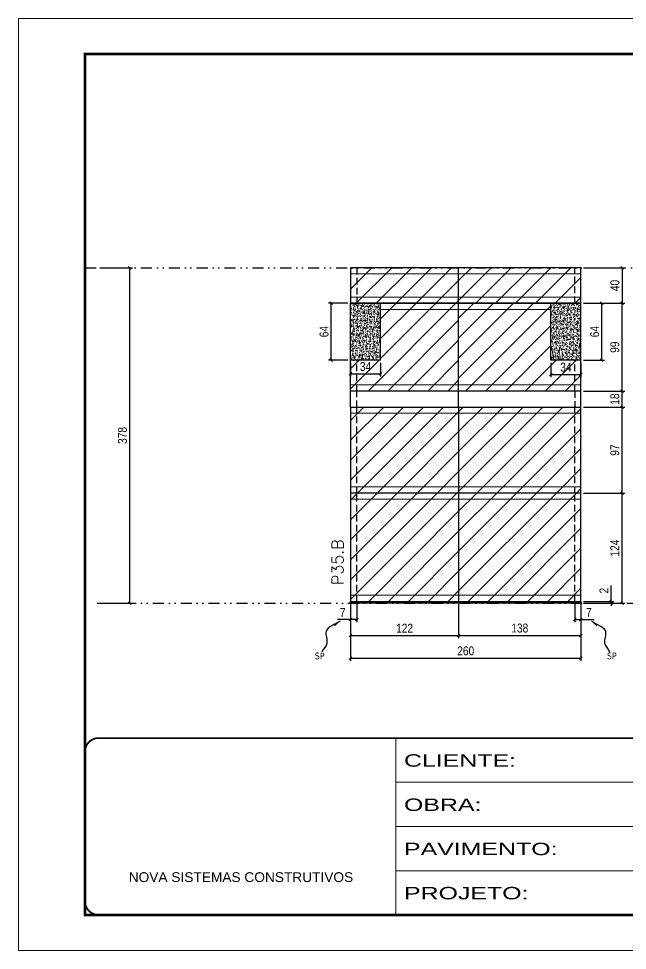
# Model space of a CAD drawing. Extents: x 2949 to 9203, y -16089 to 12527.
# Drawn here: x 7704 to 8391, y -6900 to -5850 of the extents above; entities that cross this region are included whole.
import ezdxf

# ---------------------------------------------------------------- set-up
doc = ezdxf.new("R2010")
doc.units = 0
for name, pattern in [('CONTINUO', [0]), ('DASHED', [0.75, 0.5, -0.25]), ('DIVIDE2', [0.625, 0.25, -0.125, 0, -0.125, 0, -0.125]), ('HIDDEN', [0.375, 0.25, -0.125])]:
    doc.linetypes.add(name, pattern=pattern)
for name, color, linetype in [('COTA', 241, 'Continuous'), ('Nível', 160, 'Continuous'), ('Painéis', 200, 'Continuous'), ('Sarrafo de Pressão', 42, 'HIDDEN'), ('texto', 7, 'Continuous')]:
    doc.layers.add(name, color=color, linetype=linetype)
for name, color, linetype, lineweight in [('Folhas', 255, 'Continuous', 9), ('Hachura', 251, 'Continuous', 9), ('Sarr 2.2x7', 40, 'Continuous', 9), ('SARRAFO DE PRESSAO', 251, 'DASHED', 9), ('Texto Seção', 7, 'Continuous', 15)]:
    doc.layers.add(name, color=color, linetype=linetype, lineweight=lineweight)
doc.styles.add('ARIAL', font='arial.ttf')
doc.styles.add('COTA TECNICA', font='techl___.ttf', dxfattribs={"height": 10})
doc.styles.add('COTA TECNICA-50', font='techl___.ttf', dxfattribs={"height": 10})
doc.styles.add('REGUA-120', font='ROMANS.shx', dxfattribs={"height": 15})
doc.styles.get("Standard").update_dxf_attribs({"font": 'arial.ttf'})
doc.styles.add('Tecnologia', font='')
doc.styles.get('Tecnologia').set_extended_font_data('Forgotten Futurist')
doc.dimstyles.new('COTA PAINEL-50', dxfattribs={"dimtxt": 10, "dimasz": 3, "dimexe": 3, "dimexo": 3, "dimgap": 3, "dimtad": 1, "dimdec": 1, "dimzin": 12, "dimdsep": 46, "dimtxsty": 'COTA TECNICA-50', "dimblk1": 'OBLIQUE', "dimblk2": 'OBLIQUE', "dimsah": 1, "dimcen": 0.9, "dimclrd": 4, "dimclre": 4, "dimclrt": 240, "dimadec": 1, "dimazin": 3, "dimtfac": 1, "dimtdec": 1, "dimtmove": 0, "dimatfit": 3, "dimfxl": 1, "dimtolj": 1, "dimtzin": 12, "dimarcsym": 0})
doc.dimstyles.new('PAINEL', dxfattribs={"dimtxt": 10, "dimasz": 3, "dimexe": 3, "dimexo": 3, "dimgap": 3, "dimtad": 1, "dimdec": 1, "dimzin": 12, "dimdsep": 46, "dimtxsty": 'COTA TECNICA', "dimblk1": 'OBLIQUE', "dimblk2": 'OBLIQUE', "dimsah": 1, "dimcen": 0.9, "dimclrd": 4, "dimclre": 4, "dimclrt": 240, "dimadec": 1, "dimazin": 3, "dimtfac": 1, "dimtdec": 1, "dimtmove": 0, "dimatfit": 3, "dimfxl": 1, "dimtolj": 1, "dimtzin": 12, "dimarcsym": 0})
doc.dimstyles.get("Standard").update_dxf_attribs({"dimtxt": 0.18, "dimasz": 0.18, "dimexe": 0.18, "dimexo": 0.0625, "dimgap": 0.09, "dimtad": 0, "dimtih": 1, "dimtoh": 1, "dimdec": 4, "dimzin": 0, "dimdsep": 46, "dimtxsty": 'Standard', "dimcen": 0.09, "dimadec": 0, "dimazin": 0, "dimtfac": 1, "dimtdec": 4, "dimtofl": 0, "dimtmove": 0, "dimatfit": 3, "dimfxl": 1, "dimtolj": 1, "dimtzin": 0, "dimarcsym": 0})
pattern_1 = [(45, (-121316.967, -34199.222), (-11.2253202, 11.2253202), [])]
pattern_2 = [(50, (833.2493, -2883.194), (5.46554, -0.4781726), [0.5715, -6.2865]), (355, (833.2493, -2883.194), (-1.0573026, 5.7317054), [0.4572, -5.0292175]), (100.451445, (833.705, -2883.234), (4.4082374, 5.2535326), [0.4857003, -5.3427073]), (46.1842, (833.249, -2881.67), (8.132371, -1.26127), [0.85725, -9.42975]), (96.63556, (833.927, -2881.775), (7.122124, 7.422784), [0.728551, -8.014068]), (351.18415, (833.249, -2881.67), (7.122124, 7.422784), [0.685799, -7.543792]), (21, (834.0113, -2882.051), (4.5484317, -3.067956), [0.5715, -6.2865]), (326, (834.0113, -2882.051), (1.854061, 5.525639), [0.4572, -5.0292]), (71.451445, (834.3904, -2882.307), (6.4024926, 2.457683), [0.4857003, -5.342698]), (37.5, (833.2493, -2883.1941), (0.0926581, 2.53665117), [0, -4.96824, 0, -5.1054, 0, -5.04825]), (7.5, (833.2493, -2883.194), (2.0045899, 3.0054172), [0, -2.91084, 0, -4.85394, 0, -1.92405]), (327.5, (831.55, -2883.1941), (4.06771786, -0.1718623), [0, -1.905, 0, -5.9436, 0, -7.8867]), (317.5, (830.788, -2883.194), (4.4438754, 0.7627947), [0, -2.4765, 0, -3.94716, 0, -5.6007])]

# ---------------------------------------------------------------- blocks, each defined once
blk = doc.blocks.new('9999999999')
at = {"color": 30, "linetype": 'CONTINUO'}
for p, q in [((98564.6, 34230.2), (98564.6, 34429.4)), ((98564.6, 34379.6), (99584, 34379.6)), ((98564.6, 34329.8), (99488, 34329.8)), ((98564.6, 34280), (99488, 34280))]:
    blk.add_line(p, q, dxfattribs=at)
at = {"color": 30, "linetype": 'CONTINUO', "const_width": 2}
blk.add_lwpolyline([(99584, 34230.2), (99584, 34414.4, 0.414214), (99569, 34429.4), (98229, 34429.4, 0.414214), (98214, 34414.4), (98214, 34245.2, 0.414214), (98229, 34230.2), (99584, 34230.2)], format="xyb", dxfattribs=at)
at = {"layer": 'Folhas'}
blk.add_lwpolyline([(98139, 34190.2), (99624, 34190.2), (99624, 35240.2), (98139, 35240.2)], close=True, dxfattribs=at)
at = {"layer": 'Folhas', "color": 30, "const_width": 3}
blk.add_lwpolyline([(98214, 34230.2), (99584, 34230.2), (99584, 35200.2), (98214, 35200.2)], close=True, dxfattribs=at)
at = {"color": 7, "linetype": 'Continuous', "ltscale": 5, "style": 'ARIAL'}
blk.add_text('NOVA SISTEMAS CONSTRUTIVOS', height=11.059, dxfattribs=at).set_placement((98263.2, 34267.2))
at = {"layer": 'Folhas', "color": 7, "style": 'Tecnologia', "width": 1.5}
for s, p in [('CLIENTE:', (98573.7, 34397.2)), ('OBRA:', (98573.7, 34347.3)), ('PAVIMENTO:', (98573.7, 34297.5)), ('PROJETO:', (98573.7, 34247.7))]:
    blk.add_text(s, height=14, dxfattribs=at).set_placement(p)
blk = doc.blocks.new('_Oblique')
at = {"color": 0, "linetype": 'ByBlock', "lineweight": -2}
blk.add_line((-0.5, -0.5), (0.5, 0.5), dxfattribs=at)
blk = doc.blocks.new('*D2032')
at = {"layer": 'COTA', "color": 4, "lineweight": -2, "transparency": 16777216}
for p, q in [((8078.4, -6510.2), (8078.4, -6574.1)), ((8338.4, -6510.2), (8338.4, -6574.1)), ((8078.4, -6571.1), (8338.4, -6571.1))]:
    blk.add_line(p, q, dxfattribs=at)
at = {"layer": 'Defpoints', "color": 0, "transparency": 16777216}
for p in [(8078.4, -6507.2), (8338.4, -6507.2), (8338.4, -6571.1)]:
    blk.add_point(p, dxfattribs=at)
at = {"layer": 'COTA', "color": 4, "lineweight": -2, "transparency": 16777216, "xscale": 3, "yscale": 3, "zscale": 3, "rotation": 180}
blk.add_blockref('_Oblique', (8078.4, -6571.1), dxfattribs=at)
at = {"layer": 'COTA', "color": 4, "lineweight": -2, "transparency": 16777216, "xscale": 3, "yscale": 3, "zscale": 3}
blk.add_blockref('_Oblique', (8338.4, -6571.1), dxfattribs=at)
at = {"layer": 'COTA', "color": 240, "transparency": 16777216, "insert": (8208.4, -6563), "char_height": 10, "attachment_point": 5, "style": 'COTA TECNICA'}
blk.add_mtext('\\A1;260', dxfattribs=at)
blk = doc.blocks.new('*D2033')
at = {"layer": 'COTA', "color": 4, "lineweight": -2, "transparency": 16777216}
for p, q in [((8078.4, -6512.2), (8078.4, -6530.7)), ((8085.4, -6510.2), (8085.4, -6530.7)), ((8078.4, -6527.7), (8063.7, -6527.7)), ((8085.4, -6527.7), (8078.4, -6527.7))]:
    blk.add_line(p, q, dxfattribs=at)
at = {"layer": 'Defpoints', "color": 0, "transparency": 16777216}
for p in [(8078.4, -6509.2), (8085.4, -6507.2), (8078.4, -6527.7)]:
    blk.add_point(p, dxfattribs=at)
at = {"layer": 'COTA', "color": 4, "lineweight": -2, "transparency": 16777216, "xscale": 3, "yscale": 3, "zscale": 3, "rotation": 180}
blk.add_blockref('_Oblique', (8078.4, -6527.7), dxfattribs=at)
at = {"layer": 'COTA', "color": 4, "lineweight": -2, "transparency": 16777216, "xscale": 3, "yscale": 3, "zscale": 3}
blk.add_blockref('_Oblique', (8085.4, -6527.7), dxfattribs=at)
at = {"layer": 'COTA', "color": 240, "transparency": 16777216, "insert": (8069.6, -6519.6), "char_height": 10, "attachment_point": 5, "style": 'COTA TECNICA-50'}
blk.add_mtext('\\A1;7', dxfattribs=at)
blk = doc.blocks.new('*D2034')
at = {"layer": 'COTA', "color": 4, "lineweight": -2, "transparency": 16777216}
for p, q in [((8331.4, -6510.2), (8331.4, -6530.7)), ((8338.4, -6512.2), (8338.4, -6530.7)), ((8331.4, -6527.7), (8338.4, -6527.7)), ((8338.4, -6527.7), (8353.2, -6527.7))]:
    blk.add_line(p, q, dxfattribs=at)
at = {"layer": 'Defpoints', "color": 0, "transparency": 16777216}
for p in [(8331.4, -6507.2), (8338.4, -6509.2), (8338.4, -6527.7)]:
    blk.add_point(p, dxfattribs=at)
at = {"layer": 'COTA', "color": 4, "lineweight": -2, "transparency": 16777216, "xscale": 3, "yscale": 3, "zscale": 3, "rotation": 180}
blk.add_blockref('_Oblique', (8331.4, -6527.7), dxfattribs=at)
at = {"layer": 'COTA', "color": 4, "lineweight": -2, "transparency": 16777216, "xscale": 3, "yscale": 3, "zscale": 3}
blk.add_blockref('_Oblique', (8338.4, -6527.7), dxfattribs=at)
at = {"layer": 'COTA', "color": 240, "transparency": 16777216, "insert": (8347.3, -6519.6), "char_height": 10, "attachment_point": 5, "style": 'COTA TECNICA-50'}
blk.add_mtext('\\A1;7', dxfattribs=at)
blk = doc.blocks.new('*D2035')
at = {"layer": 'COTA', "color": 4, "lineweight": -2, "transparency": 16777216}
for p, q in [((8341.4, -6385.2), (8387.7, -6385.2)), ((8384.7, -6509.2), (8384.7, -6385.2)), ((8341.4, -6509.2), (8387.7, -6509.2))]:
    blk.add_line(p, q, dxfattribs=at)
at = {"layer": 'Defpoints', "color": 0, "transparency": 16777216}
for p in [(8338.4, -6385.2), (8384.7, -6385.2), (8338.4, -6509.2)]:
    blk.add_point(p, dxfattribs=at)
at = {"layer": 'COTA', "color": 4, "lineweight": -2, "transparency": 16777216, "xscale": 3, "yscale": 3, "zscale": 3}
for p, rotation in [((8384.7, -6385.2), 90), ((8384.7, -6509.2), 270)]:
    blk.add_blockref('_Oblique', p, dxfattribs=dict(at, rotation=rotation))
at = {"layer": 'COTA', "color": 240, "transparency": 16777216, "insert": (8376.6, -6447.2), "char_height": 10, "attachment_point": 5, "rotation": 90, "style": 'COTA TECNICA-50'}
blk.add_mtext('\\A1;124', dxfattribs=at)
blk = doc.blocks.new('*D2036')
at = {"layer": 'COTA', "color": 4, "lineweight": -2, "transparency": 16777216}
for p, q in [((8372.4, -6507.2), (8372.4, -6489.1)), ((8341.4, -6507.2), (8375.4, -6507.2)), ((8341.4, -6509.2), (8375.4, -6509.2)), ((8372.4, -6509.2), (8372.4, -6507.2)), ((8372.4, -6509.2), (8372.4, -6512.2))]:
    blk.add_line(p, q, dxfattribs=at)
at = {"layer": 'Defpoints', "color": 0, "transparency": 16777216}
for p in [(8338.4, -6507.2), (8338.4, -6509.2), (8372.4, -6509.2)]:
    blk.add_point(p, dxfattribs=at)
at = {"layer": 'COTA', "color": 4, "lineweight": -2, "transparency": 16777216, "xscale": 3, "yscale": 3, "zscale": 3}
for p, rotation in [((8372.4, -6507.2), 270), ((8372.4, -6509.2), 90)]:
    blk.add_blockref('_Oblique', p, dxfattribs=dict(at, rotation=rotation))
at = {"layer": 'COTA', "color": 240, "transparency": 16777216, "insert": (8364.4, -6495.1), "char_height": 10, "attachment_point": 5, "rotation": 90, "style": 'COTA TECNICA-50'}
blk.add_mtext('\\A1;2', dxfattribs=at)
blk = doc.blocks.new('*D2037')
at = {"layer": 'COTA', "color": 4, "linetype": 'ByBlock', "lineweight": -2, "transparency": 16777216}
for p, q in [((8341.4, -6288.2), (8387.7, -6288.2)), ((8384.7, -6385.2), (8384.7, -6288.2)), ((8341.4, -6385.2), (8387.7, -6385.2))]:
    blk.add_line(p, q, dxfattribs=at)
at = {"layer": 'Defpoints', "color": 0, "linetype": 'ByBlock', "transparency": 16777216}
for p in [(8338.4, -6288.2), (8384.7, -6288.2), (8338.4, -6385.2)]:
    blk.add_point(p, dxfattribs=at)
at = {"layer": 'COTA', "color": 4, "linetype": 'ByBlock', "lineweight": -2, "transparency": 16777216, "xscale": 3, "yscale": 3, "zscale": 3}
for p, rotation in [((8384.7, -6288.2), 90), ((8384.7, -6385.2), 270)]:
    blk.add_blockref('_Oblique', p, dxfattribs=dict(at, rotation=rotation))
at = {"layer": 'COTA', "color": 240, "linetype": 'ByBlock', "transparency": 16777216, "insert": (8376.6, -6336.7), "char_height": 10, "attachment_point": 5, "rotation": 90, "style": 'COTA TECNICA'}
blk.add_mtext('\\A1;97', dxfattribs=at)
blk = doc.blocks.new('*D2038')
at = {"layer": 'COTA', "color": 4, "linetype": 'ByBlock', "lineweight": -2, "transparency": 16777216}
for p, q in [((8078.4, -6510.2), (8078.4, -6548.5)), ((8200.4, -6510.2), (8200.4, -6548.5)), ((8078.4, -6545.5), (8200.4, -6545.5))]:
    blk.add_line(p, q, dxfattribs=at)
at = {"layer": 'Defpoints', "color": 0, "linetype": 'ByBlock', "transparency": 16777216}
for p in [(8078.4, -6507.2), (8200.4, -6507.2), (8200.4, -6545.5)]:
    blk.add_point(p, dxfattribs=at)
at = {"layer": 'COTA', "color": 4, "linetype": 'ByBlock', "lineweight": -2, "transparency": 16777216, "xscale": 3, "yscale": 3, "zscale": 3, "rotation": 180}
blk.add_blockref('_Oblique', (8078.4, -6545.5), dxfattribs=at)
at = {"layer": 'COTA', "color": 4, "linetype": 'ByBlock', "lineweight": -2, "transparency": 16777216, "xscale": 3, "yscale": 3, "zscale": 3}
blk.add_blockref('_Oblique', (8200.4, -6545.5), dxfattribs=at)
at = {"layer": 'COTA', "color": 240, "linetype": 'ByBlock', "transparency": 16777216, "insert": (8139.4, -6537.4), "char_height": 10, "attachment_point": 5, "style": 'COTA TECNICA'}
blk.add_mtext('\\A1;122', dxfattribs=at)
blk = doc.blocks.new('*D2067')
at = {"layer": 'COTA', "color": 4, "linetype": 'ByBlock', "lineweight": -2, "transparency": 16777216}
for p, q in [((8200.4, -6510.2), (8200.4, -6548.5)), ((8338.4, -6512.2), (8338.4, -6548.5)), ((8200.4, -6545.5), (8338.4, -6545.5))]:
    blk.add_line(p, q, dxfattribs=at)
at = {"layer": 'Defpoints', "color": 0, "linetype": 'ByBlock', "transparency": 16777216}
for p in [(8200.4, -6507.2), (8338.4, -6509.2), (8338.4, -6545.5)]:
    blk.add_point(p, dxfattribs=at)
at = {"layer": 'COTA', "color": 4, "linetype": 'ByBlock', "lineweight": -2, "transparency": 16777216, "xscale": 3, "yscale": 3, "zscale": 3, "rotation": 180}
blk.add_blockref('_Oblique', (8200.4, -6545.5), dxfattribs=at)
at = {"layer": 'COTA', "color": 4, "linetype": 'ByBlock', "lineweight": -2, "transparency": 16777216, "xscale": 3, "yscale": 3, "zscale": 3}
blk.add_blockref('_Oblique', (8338.4, -6545.5), dxfattribs=at)
at = {"layer": 'COTA', "color": 240, "linetype": 'ByBlock', "transparency": 16777216, "insert": (8269.4, -6537.3), "char_height": 10, "attachment_point": 5, "style": 'COTA TECNICA'}
blk.add_mtext('\\A1;138', dxfattribs=at)
blk = doc.blocks.new('*D2068')
at = {"layer": 'COTA', "color": 4, "linetype": 'ByBlock', "lineweight": -2, "transparency": 16777216}
for p, q in [((7795.5, -6131.2), (7832.4, -6131.2)), ((7829.4, -6509.2), (7829.4, -6131.2)), ((7795.5, -6509.2), (7832.4, -6509.2))]:
    blk.add_line(p, q, dxfattribs=at)
at = {"layer": 'Defpoints', "color": 0, "linetype": 'ByBlock', "transparency": 16777216}
for p in [(7792.5, -6131.2), (7829.4, -6131.2), (7792.5, -6509.2)]:
    blk.add_point(p, dxfattribs=at)
at = {"layer": 'COTA', "color": 4, "linetype": 'ByBlock', "lineweight": -2, "transparency": 16777216, "xscale": 3, "yscale": 3, "zscale": 3}
for p, rotation in [((7829.4, -6131.2), 90), ((7829.4, -6509.2), 270)]:
    blk.add_blockref('_Oblique', p, dxfattribs=dict(at, rotation=rotation))
at = {"layer": 'COTA', "color": 240, "linetype": 'ByBlock', "transparency": 16777216, "insert": (7821.2, -6320.2), "char_height": 10, "attachment_point": 5, "rotation": 90, "style": 'COTA TECNICA'}
blk.add_mtext('\\A1;378', dxfattribs=at)
blk = doc.blocks.new('*D2055')
at = {"layer": 'COTA', "color": 4, "lineweight": -2, "transparency": 16777216}
for p, q in [((8341.4, -6171.2), (8387.7, -6171.2)), ((8384.7, -6270.2), (8384.7, -6171.2)), ((8341.4, -6270.2), (8387.7, -6270.2))]:
    blk.add_line(p, q, dxfattribs=at)
at = {"layer": 'Defpoints', "color": 0, "transparency": 16777216}
for p in [(8338.4, -6171.2), (8384.7, -6171.2), (8338.4, -6270.2)]:
    blk.add_point(p, dxfattribs=at)
at = {"layer": 'COTA', "color": 4, "lineweight": -2, "transparency": 16777216, "xscale": 3, "yscale": 3, "zscale": 3}
for p, rotation in [((8384.7, -6171.2), 90), ((8384.7, -6270.2), 270)]:
    blk.add_blockref('_Oblique', p, dxfattribs=dict(at, rotation=rotation))
at = {"layer": 'COTA', "color": 240, "transparency": 16777216, "insert": (8376.6, -6220.7), "char_height": 10, "attachment_point": 5, "rotation": 90, "style": 'COTA TECNICA'}
blk.add_mtext('\\A1;99', dxfattribs=at)
blk = doc.blocks.new('*D2077')
at = {"layer": 'COTA', "color": 4, "lineweight": -2, "transparency": 16777216}
for p, q in [((8341.4, -6171.2), (8365, -6171.2)), ((8362, -6235.2), (8362, -6171.2)), ((8341.4, -6235.2), (8365, -6235.2))]:
    blk.add_line(p, q, dxfattribs=at)
at = {"layer": 'Defpoints', "color": 0, "transparency": 16777216}
for p in [(8338.4, -6171.2), (8362, -6171.2), (8338.4, -6235.2)]:
    blk.add_point(p, dxfattribs=at)
at = {"layer": 'COTA', "color": 4, "lineweight": -2, "transparency": 16777216, "xscale": 3, "yscale": 3, "zscale": 3}
for p, rotation in [((8362, -6171.2), 90), ((8362, -6235.2), 270)]:
    blk.add_blockref('_Oblique', p, dxfattribs=dict(at, rotation=rotation))
at = {"layer": 'COTA', "color": 240, "transparency": 16777216, "insert": (8353.9, -6203.2), "char_height": 10, "attachment_point": 5, "rotation": 90, "style": 'COTA TECNICA'}
blk.add_mtext('\\A1;64', dxfattribs=at)
blk = doc.blocks.new('*D2078')
at = {"layer": 'COTA', "color": 4, "lineweight": -2, "transparency": 16777216}
for p, q in [((8075.4, -6171.2), (8053.7, -6171.2)), ((8056.7, -6235.2), (8056.7, -6171.2)), ((8075.4, -6235.2), (8053.7, -6235.2))]:
    blk.add_line(p, q, dxfattribs=at)
at = {"layer": 'Defpoints', "color": 0, "transparency": 16777216}
for p in [(8056.7, -6171.2), (8078.4, -6171.2), (8078.4, -6235.2)]:
    blk.add_point(p, dxfattribs=at)
at = {"layer": 'COTA', "color": 4, "lineweight": -2, "transparency": 16777216, "xscale": 3, "yscale": 3, "zscale": 3}
for p, rotation in [((8056.7, -6171.2), 90), ((8056.7, -6235.2), 270)]:
    blk.add_blockref('_Oblique', p, dxfattribs=dict(at, rotation=rotation))
at = {"layer": 'COTA', "color": 240, "transparency": 16777216, "insert": (8048.6, -6203.2), "char_height": 10, "attachment_point": 5, "rotation": 90, "style": 'COTA TECNICA'}
blk.add_mtext('\\A1;64', dxfattribs=at)
blk = doc.blocks.new('*D2535')
at = {"layer": 'COTA', "color": 4, "lineweight": -2, "transparency": 16777216}
for p, q in [((8078.4, -6238.2), (8078.4, -6253.8)), ((8112.4, -6238.2), (8112.4, -6253.8)), ((8078.4, -6250.8), (8112.4, -6250.8))]:
    blk.add_line(p, q, dxfattribs=at)
at = {"layer": 'Defpoints', "color": 0, "transparency": 16777216}
for p in [(8078.4, -6235.2), (8112.4, -6235.2), (8112.4, -6250.8)]:
    blk.add_point(p, dxfattribs=at)
at = {"layer": 'COTA', "color": 4, "lineweight": -2, "transparency": 16777216, "xscale": 3, "yscale": 3, "zscale": 3, "rotation": 180}
blk.add_blockref('_Oblique', (8078.4, -6250.8), dxfattribs=at)
at = {"layer": 'COTA', "color": 4, "lineweight": -2, "transparency": 16777216, "xscale": 3, "yscale": 3, "zscale": 3}
blk.add_blockref('_Oblique', (8112.4, -6250.8), dxfattribs=at)
at = {"layer": 'COTA', "color": 240, "transparency": 16777216, "insert": (8095.4, -6242.5), "char_height": 10, "attachment_point": 5, "style": 'COTA TECNICA-50'}
blk.add_mtext('\\A1;34', dxfattribs=at)
blk = doc.blocks.new('*D2536')
at = {"layer": 'COTA', "color": 4, "lineweight": -2, "transparency": 16777216}
for p, q in [((8304.4, -6238.2), (8304.4, -6254.5)), ((8338.4, -6238.2), (8338.4, -6254.5)), ((8304.4, -6251.5), (8338.4, -6251.5))]:
    blk.add_line(p, q, dxfattribs=at)
at = {"layer": 'Defpoints', "color": 0, "transparency": 16777216}
for p in [(8304.4, -6235.2), (8338.4, -6235.2), (8338.4, -6251.5)]:
    blk.add_point(p, dxfattribs=at)
at = {"layer": 'COTA', "color": 4, "lineweight": -2, "transparency": 16777216, "xscale": 3, "yscale": 3, "zscale": 3, "rotation": 180}
blk.add_blockref('_Oblique', (8304.4, -6251.5), dxfattribs=at)
at = {"layer": 'COTA', "color": 4, "lineweight": -2, "transparency": 16777216, "xscale": 3, "yscale": 3, "zscale": 3}
blk.add_blockref('_Oblique', (8338.4, -6251.5), dxfattribs=at)
at = {"layer": 'COTA', "color": 240, "transparency": 16777216, "insert": (8321.4, -6243.3), "char_height": 10, "attachment_point": 5, "style": 'COTA TECNICA-50'}
blk.add_mtext('\\A1;34', dxfattribs=at)
blk = doc.blocks.new('*D2537')
at = {"layer": 'COTA', "color": 4, "lineweight": -2, "transparency": 16777216}
for p, q in [((8341.4, -6131.2), (8387.7, -6131.2)), ((8384.7, -6131.2), (8384.7, -6171.2)), ((8341.4, -6171.2), (8387.7, -6171.2))]:
    blk.add_line(p, q, dxfattribs=at)
at = {"layer": 'Defpoints', "color": 0, "transparency": 16777216}
for p in [(8338.4, -6131.2), (8338.4, -6171.2), (8384.7, -6171.2)]:
    blk.add_point(p, dxfattribs=at)
at = {"layer": 'COTA', "color": 4, "lineweight": -2, "transparency": 16777216, "xscale": 3, "yscale": 3, "zscale": 3}
for p, rotation in [((8384.7, -6131.2), 90), ((8384.7, -6171.2), 270)]:
    blk.add_blockref('_Oblique', p, dxfattribs=dict(at, rotation=rotation))
at = {"layer": 'COTA', "color": 240, "transparency": 16777216, "insert": (8376.6, -6151.2), "char_height": 10, "attachment_point": 5, "rotation": 90, "style": 'COTA TECNICA-50'}
blk.add_mtext('\\A1;40', dxfattribs=at)
blk = doc.blocks.new('*D2868')
at = {"layer": 'COTA', "color": 4, "lineweight": -2, "transparency": 16777216}
for p, q in [((8341.4, -6270.2), (8387.7, -6270.2)), ((8384.7, -6288.2), (8384.7, -6270.2)), ((8341.4, -6288.2), (8387.7, -6288.2))]:
    blk.add_line(p, q, dxfattribs=at)
at = {"layer": 'Defpoints', "color": 0, "transparency": 16777216}
for p in [(8338.4, -6270.2), (8384.7, -6270.2), (8338.4, -6288.2)]:
    blk.add_point(p, dxfattribs=at)
at = {"layer": 'COTA', "color": 4, "lineweight": -2, "transparency": 16777216, "xscale": 3, "yscale": 3, "zscale": 3}
for p, rotation in [((8384.7, -6270.2), 90), ((8384.7, -6288.2), 270)]:
    blk.add_blockref('_Oblique', p, dxfattribs=dict(at, rotation=rotation))
at = {"layer": 'COTA', "color": 240, "transparency": 16777216, "insert": (8376.6, -6279.2), "char_height": 10, "attachment_point": 5, "rotation": 90, "style": 'COTA TECNICA-50'}
blk.add_mtext('\\A1;18', dxfattribs=at)

msp = doc.modelspace()

# ---------------------------------------------------------------- hatches: boundary and pattern name
at = {"layer": 'COTA', "linetype": 'ByBlock'}
h = msp.add_hatch(dxfattribs=at)
h.set_pattern_fill('AR-CONC', color=256, scale=0.03)
h.set_pattern_definition(pattern_2)
h.paths.add_polyline_path([(8112.43, -6171.18), (8078.43, -6171.18), (8078.43, -6235.18), (8112.43, -6235.18)])
h = msp.add_hatch(dxfattribs=at)
h.set_pattern_fill('AR-CONC', color=256, scale=0.03)
h.set_pattern_definition(pattern_2)
h.paths.add_polyline_path([(8338.43, -6171.18), (8304.43, -6171.18), (8304.43, -6235.18), (8338.43, -6235.18)])
at = {"layer": 'Hachura'}
h = msp.add_hatch(dxfattribs=at)
h.set_pattern_fill('ANSI31', color=256, scale=5)
h.paths.add_polyline_path([(8200.43, -6131.18), (8078.43, -6131.18), (8078.43, -6171.18), (8200.43, -6171.18)])
h = msp.add_hatch(dxfattribs=at)
h.set_pattern_fill('ANSI31', color=256, scale=5)
h.paths.add_polyline_path([(8338.43, -6131.18), (8200.43, -6131.18), (8200.43, -6171.18), (8338.43, -6171.18)])
h = msp.add_hatch(dxfattribs=at)
h.set_pattern_fill('ANSI31', color=256, scale=5)
h.paths.add_polyline_path([(8200.43, -6171.18), (8112.43, -6171.18), (8112.43, -6235.18), (8078.43, -6235.18), (8078.43, -6270.18), (8200.43, -6270.18)])
h = msp.add_hatch(dxfattribs=at)
h.set_pattern_fill('ANSI31', color=256, scale=5)
h.set_pattern_definition([(45, (-13.5, 3423.725), (-11.22532, 11.22532), [])])
h.paths.add_polyline_path([(8338.43, -6270.18), (8338.43, -6235.18), (8304.43, -6235.18), (8304.43, -6171.18), (8200.43, -6171.18), (8200.43, -6270.18)])
at = {"layer": 'Hachura', "linetype": 'ByBlock'}
h = msp.add_hatch(dxfattribs=at)
h.set_pattern_fill('ANSI31', color=256, scale=5)
h.set_pattern_definition(pattern_1)
h.paths.add_polyline_path([(8078.43, -6288.18), (8078.43, -6385.18), (8200.43, -6385.18), (8200.43, -6288.18)])
h = msp.add_hatch(dxfattribs=at)
h.set_pattern_fill('ANSI31', color=256, scale=5)
h.set_pattern_definition(pattern_1)
h.paths.add_polyline_path([(8338.43, -6288.18), (8200.43, -6288.18), (8200.43, -6385.18), (8338.43, -6385.18)])
h = msp.add_hatch(dxfattribs=at)
h.set_pattern_fill('ANSI31', color=256, scale=5)
h.set_pattern_definition(pattern_1)
h.paths.add_polyline_path([(8078.43, -6385.18), (8078.43, -6507.18), (8200.43, -6507.18), (8200.43, -6385.18)])
h = msp.add_hatch(dxfattribs=at)
h.set_pattern_fill('ANSI31', color=256, scale=5)
h.set_pattern_definition(pattern_1)
h.paths.add_polyline_path([(8200.43, -6385.18), (8200.43, -6507.18), (8338.43, -6507.18), (8338.43, -6385.18)])

# ---------------------------------------------------------------- linework, layer by layer
at = {"layer": 'COTA', "linetype": 'ByBlock'}
for p, q in [((8078.43, -6235.18), (8078.43, -6171.18)), ((8112.43, -6171.18), (8078.43, -6171.18)), ((8338.43, -6171.18), (8304.43, -6171.18)), ((8338.43, -6235.18), (8338.43, -6171.18))]:
    msp.add_line(p, q, dxfattribs=at)
at = {"layer": 'Nível', "color": 4, "linetype": 'DIVIDE2', "ltscale": 50}
for p, q in [((7779.03, -6131.18), (9149.03, -6131.18)), ((7792.53, -6509.18), (9162.53, -6509.18))]:
    msp.add_line(p, q, dxfattribs=at)
at = {"layer": 'Painéis'}
for p, q in [((8338.43, -6131.18), (8078.43, -6131.18)), ((8078.43, -6131.18), (8078.43, -6171.18)), ((8200.43, -6171.18), (8200.43, -6131.18)), ((8338.43, -6171.18), (8338.43, -6131.18)), ((8078.43, -6171.18), (8338.43, -6171.18)), ((8112.43, -6235.18), (8112.43, -6171.18)), ((8304.43, -6171.18), (8112.43, -6171.18)), ((8200.43, -6270.18), (8200.43, -6171.18)), ((8304.43, -6235.18), (8304.43, -6171.18)), ((8078.43, -6270.18), (8078.43, -6235.18)), ((8112.43, -6235.18), (8078.43, -6235.18)), ((8338.43, -6235.18), (8304.43, -6235.18)), ((8338.43, -6270.18), (8338.43, -6235.18)), ((8338.43, -6270.18), (8078.43, -6270.18)), ((8338.43, -6270.18), (8078.43, -6270.18)), ((8078.43, -6288.18), (8078.43, -6270.18)), ((8200.43, -6288.18), (8200.43, -6270.18)), ((8338.43, -6288.18), (8338.43, -6270.18)), ((8078.43, -6288.18), (8078.43, -6507.18)), ((8078.43, -6288.18), (8338.43, -6288.18)), ((8200.43, -6288.18), (8200.43, -6507.18)), ((8338.43, -6507.18), (8338.43, -6288.18)), ((8338.43, -6385.18), (8078.43, -6385.18)), ((8078.43, -6507.18), (8338.43, -6507.18))]:
    msp.add_line(p, q, dxfattribs=at)
msp.add_lwpolyline([(8078.43, -6507.18), (8338.43, -6507.18), (8338.43, -6509.18), (8078.43, -6509.18)], close=True, dxfattribs=at)
at = {"layer": 'Sarr 2.2x7'}
for p, q in [((8338.43, -6138.18), (8078.43, -6138.18)), ((8078.43, -6164.18), (8338.43, -6164.18)), ((8304.43, -6178.18), (8112.43, -6178.18)), ((8338.43, -6263.18), (8078.43, -6263.18)), ((8338.43, -6295.18), (8078.43, -6295.18)), ((8338.43, -6378.18), (8078.43, -6378.18)), ((8338.43, -6392.18), (8078.43, -6392.18)), ((8338.43, -6500.18), (8078.43, -6500.18)), ((8338.43, -6507.18), (8078.43, -6507.18))]:
    msp.add_line(p, q, dxfattribs=at)
at = {"layer": 'Sarr 2.2x7', "linetype": 'Continuous'}
for p, q in [((8078.43, -6292.18), (8078.43, -6288.18)), ((8078.43, -6385.18), (8078.43, -6382.18)), ((8078.43, -6507.18), (8078.43, -6500.18)), ((8338.43, -6507.18), (8338.43, -6500.18))]:
    msp.add_line(p, q, dxfattribs=at)
at = {"layer": 'Sarrafo de Pressão', "ltscale": 30}
for p, q in [((8085.43, -6131.18), (8085.43, -6171.18)), ((8331.43, -6171.18), (8331.43, -6131.18)), ((8085.43, -6270.18), (8085.43, -6235.18)), ((8331.43, -6270.18), (8331.43, -6235.18)), ((8085.43, -6288.18), (8085.43, -6270.18)), ((8331.43, -6270.18), (8331.43, -6288.18)), ((8085.43, -6385.18), (8085.43, -6288.18)), ((8331.43, -6385.18), (8331.43, -6288.18)), ((8085.43, -6507.18), (8085.43, -6385.18)), ((8331.43, -6507.18), (8331.43, -6385.18))]:
    msp.add_line(p, q, dxfattribs=at)

# ---------------------------------------------------------------- block references
at = {"layer": 'SARRAFO DE PRESSAO', "color": 6, "linetype": 'ByBlock'}
msp.add_blockref('9999999999', (-90434.94, -41090.67), dxfattribs=at)

# ---------------------------------------------------------------- texts
at = {"layer": 'texto', "color": 0, "char_height": 7.5, "attachment_point": 5}
for insert in [(8043.65, -6568.68), (8373.2, -6568.68)]:
    msp.add_mtext('{\\fTahoma|b0|i0|c0|p34;\\C4;SP}', dxfattribs=dict(at, insert=insert))
at = {"layer": 'Texto Seção', "insert": (8070.4, -6488.72), "char_height": 13, "width": 285.3299, "attachment_point": 7, "rotation": 90, "style": 'REGUA-120'}
msp.add_mtext('P35.B', dxfattribs=at)

# ---------------------------------------------------------------- dimensions: what is measured, and where the dimension line sits
at = {"layer": 'COTA', "linetype": 'ByBlock'}
for base, p1, p2, picture, middle in [((7829.44, -6131.18), (7792.53, -6509.18), (7792.53, -6131.18), '*D2068', (7821.2, -6320.18)), ((8384.66, -6288.18), (8338.43, -6385.18), (8338.43, -6288.18), '*D2037', (8376.56, -6336.68))]:
    dim = msp.add_linear_dim(base=base, p1=p1, p2=p2, angle=90, dimstyle='PAINEL', dxfattribs=at)
    dim.commit()
    dim.dimension.update_dxf_attribs({"geometry": picture, "text_midpoint": middle})
at = {"layer": 'COTA'}
for base, p1, p2, angle, dimstyle, picture, middle in [((8384.66, -6171.18), (8338.43, -6131.18), (8338.43, -6171.18), 90, 'COTA PAINEL-50', '*D2537', (8376.56, -6151.18)), ((8056.68, -6171.18), (8078.43, -6235.18), (8078.43, -6171.18), 90, 'PAINEL', '*D2078', (8048.58, -6203.18)), ((8384.66, -6171.18), (8338.43, -6270.18), (8338.43, -6171.18), 90, 'PAINEL', '*D2055', (8376.58, -6220.68)), ((8362, -6171.18), (8338.43, -6235.18), (8338.43, -6171.18), 90, 'PAINEL', '*D2077', (8353.9, -6203.18)), ((8384.66, -6270.18), (8338.43, -6288.18), (8338.43, -6270.18), 90, 'COTA PAINEL-50', '*D2868', (8376.57, -6279.18)), ((8384.66, -6385.18), (8338.43, -6509.18), (8338.43, -6385.18), 90, 'COTA PAINEL-50', '*D2035', (8376.59, -6447.18)), ((8078.43, -6527.69), (8085.43, -6507.18), (8078.43, -6509.18), 180, 'COTA PAINEL-50', '*D2033', (8069.56, -6519.62))]:
    dim = msp.add_linear_dim(base=base, p1=p1, p2=p2, angle=angle, dimstyle=dimstyle, dxfattribs=at)
    dim.commit()
    dim.dimension.update_dxf_attribs({"geometry": picture, "text_midpoint": middle})
for base, p1, p2, picture, middle in [((8112.43, -6250.77), (8078.43, -6235.18), (8112.43, -6235.18), '*D2535', (8095.43, -6242.55)), ((8338.43, -6251.49), (8304.43, -6235.18), (8338.43, -6235.18), '*D2536', (8321.43, -6243.27)), ((8338.43, -6527.69), (8331.43, -6507.18), (8338.43, -6509.18), '*D2034', (8347.29, -6519.62))]:
    dim = msp.add_linear_dim(base=base, p1=p1, p2=p2, dimstyle='COTA PAINEL-50', dxfattribs=at)
    dim.commit()
    dim.dimension.update_dxf_attribs({"geometry": picture, "text_midpoint": middle})
dim = msp.add_linear_dim(base=(8372.43, -6509.18), p1=(8338.43, -6507.18), p2=(8338.43, -6509.18), angle=90, dimstyle='COTA PAINEL-50', dxfattribs=at)
dim.commit()
dim.dimension.update_dxf_attribs({"geometry": '*D2036', "text_midpoint": (8372.43, -6495.13), "dimtype": 160})
dim = msp.add_linear_dim(base=(8338.43, -6571.14), p1=(8078.43, -6507.18), p2=(8338.43, -6507.18), dimstyle='PAINEL', override={"dimarcsym": 2}, dxfattribs=at)
dim.commit()
dim.dimension.update_dxf_attribs({"geometry": '*D2032', "text_midpoint": (8208.43, -6563.04)})
at = {"layer": 'COTA', "linetype": 'ByBlock'}
dim = msp.add_linear_dim(base=(8200.43, -6545.49), p1=(8078.43, -6507.18), p2=(8200.43, -6507.18), dimstyle='PAINEL', dxfattribs=at)
dim.commit()
dim.dimension.update_dxf_attribs({"geometry": '*D2038', "text_midpoint": (8139.43, -6537.44)})
dim = msp.add_linear_dim(base=(8338.43, -6545.49), p1=(8200.43, -6507.18), p2=(8338.43, -6509.18), dimstyle='PAINEL', override={"dimtmove": 1}, dxfattribs=at)
dim.commit()
dim.dimension.update_dxf_attribs({"geometry": '*D2067', "text_midpoint": (8269.43, -6537.25)})

# ---------------------------------------------------------------- leaders
at = {"layer": 'COTA', "path_type": 1}
for points in [[(8066.6, -6529.36), (8050.81, -6541.2), (8051.74, -6554.21), (8046.18, -6563.99)], [(8350.25, -6529.36), (8366.04, -6541.2), (8365.11, -6554.21), (8370.67, -6563.99)]]:
    msp.add_leader(points, dimstyle='Standard', override={"dimasz": 8}, dxfattribs=at)

doc.saveas('drawing.dxf')
